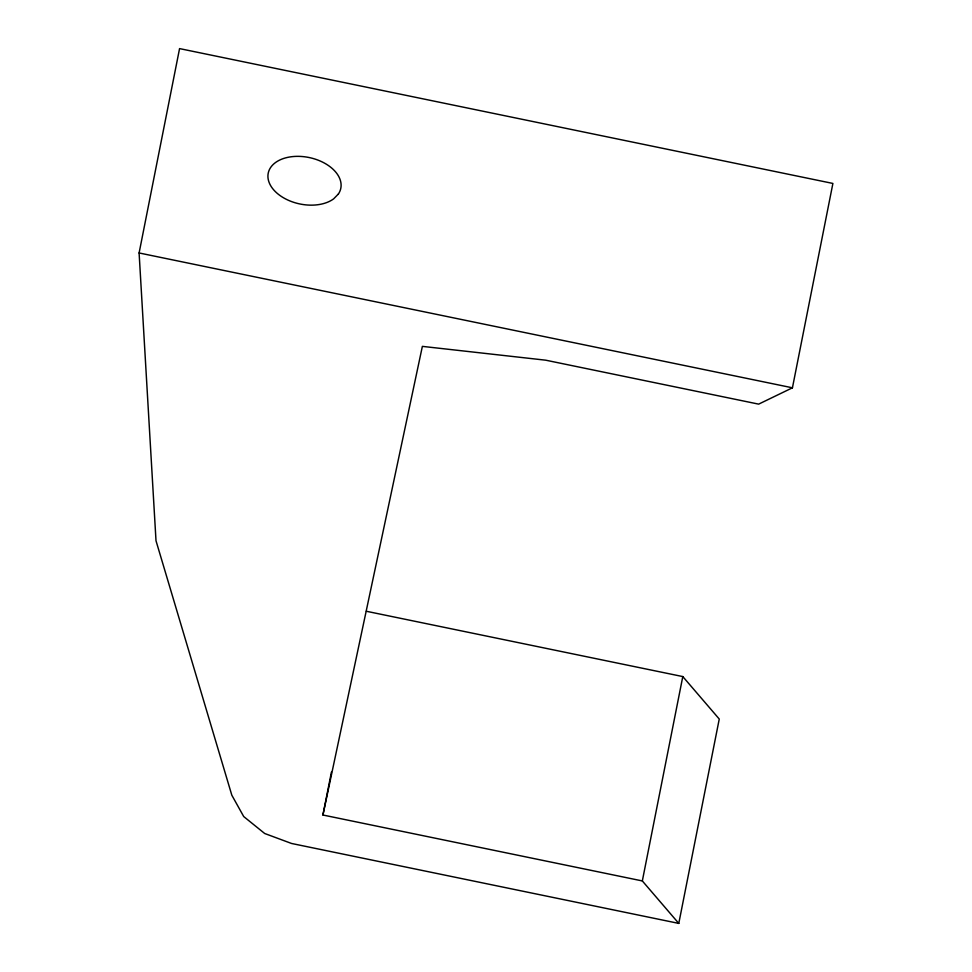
<?xml version="1.0" encoding="UTF-8"?>
<svg xmlns="http://www.w3.org/2000/svg" width="972" height="972" viewBox="0 0 972 972"><rect width="100%" height="100%" fill="white"/><g stroke="black" fill="none" stroke-linecap="round" stroke-linejoin="round"><path stroke-width="1.46" d="M678.784 923.4L291.576 843.477L264.7 833.502L243.717 816.553L231.822 795.205L156.006 540.76L139.105 252.963L179.565 48.6L832.895 183.441L792.435 387.804L758.658 404.133L545.717 360.187L422.37 346.372L322.923 815.01L642.334 880.936L678.784 923.4L719.256 719.037L682.794 676.573L366.359 611.267M322.923 815.01L331.428 772.072M642.334 880.936L682.794 676.573M139.105 252.963L792.435 387.804M338.39 193.999L333.651 198.847A37.058 23.668 12 0 1 272.148 187.936A37.058 23.668 12 0 1 302.742 156.577A37.058 23.668 12 0 1 338.39 193.999"/></g></svg>
